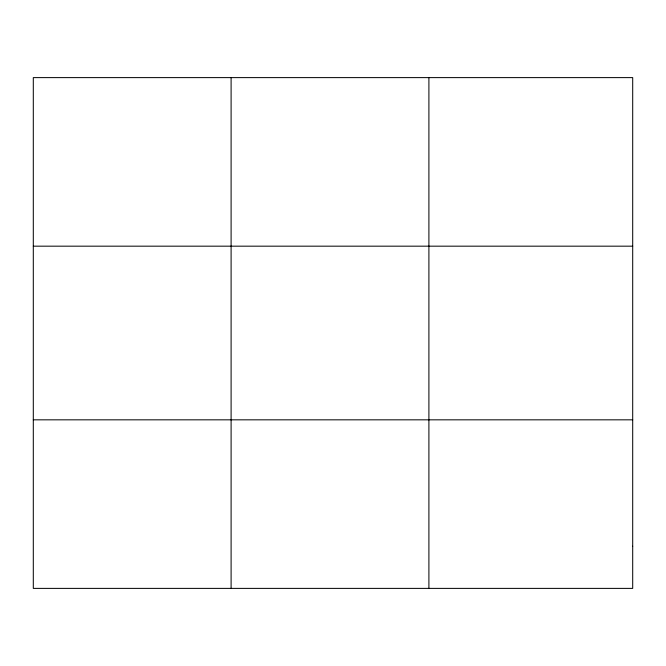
<?xml version="1.0" encoding="UTF-8"?>
<svg xmlns="http://www.w3.org/2000/svg" width="666" height="666" viewBox="0 0 666 666"><rect width="100%" height="100%" fill="white"/><g stroke="black" fill="none" stroke-linecap="round" stroke-linejoin="round"><path stroke-width="1" d="M231.102 77.614L231.102 588.386M428.904 77.614L428.904 588.386M33.3 246.17L632.7 246.17M33.3 419.83L632.7 419.83M632.7 546.245L632.7 588.386L33.3 588.386L33.3 77.614L632.7 77.614L632.7 546.245"/></g></svg>
